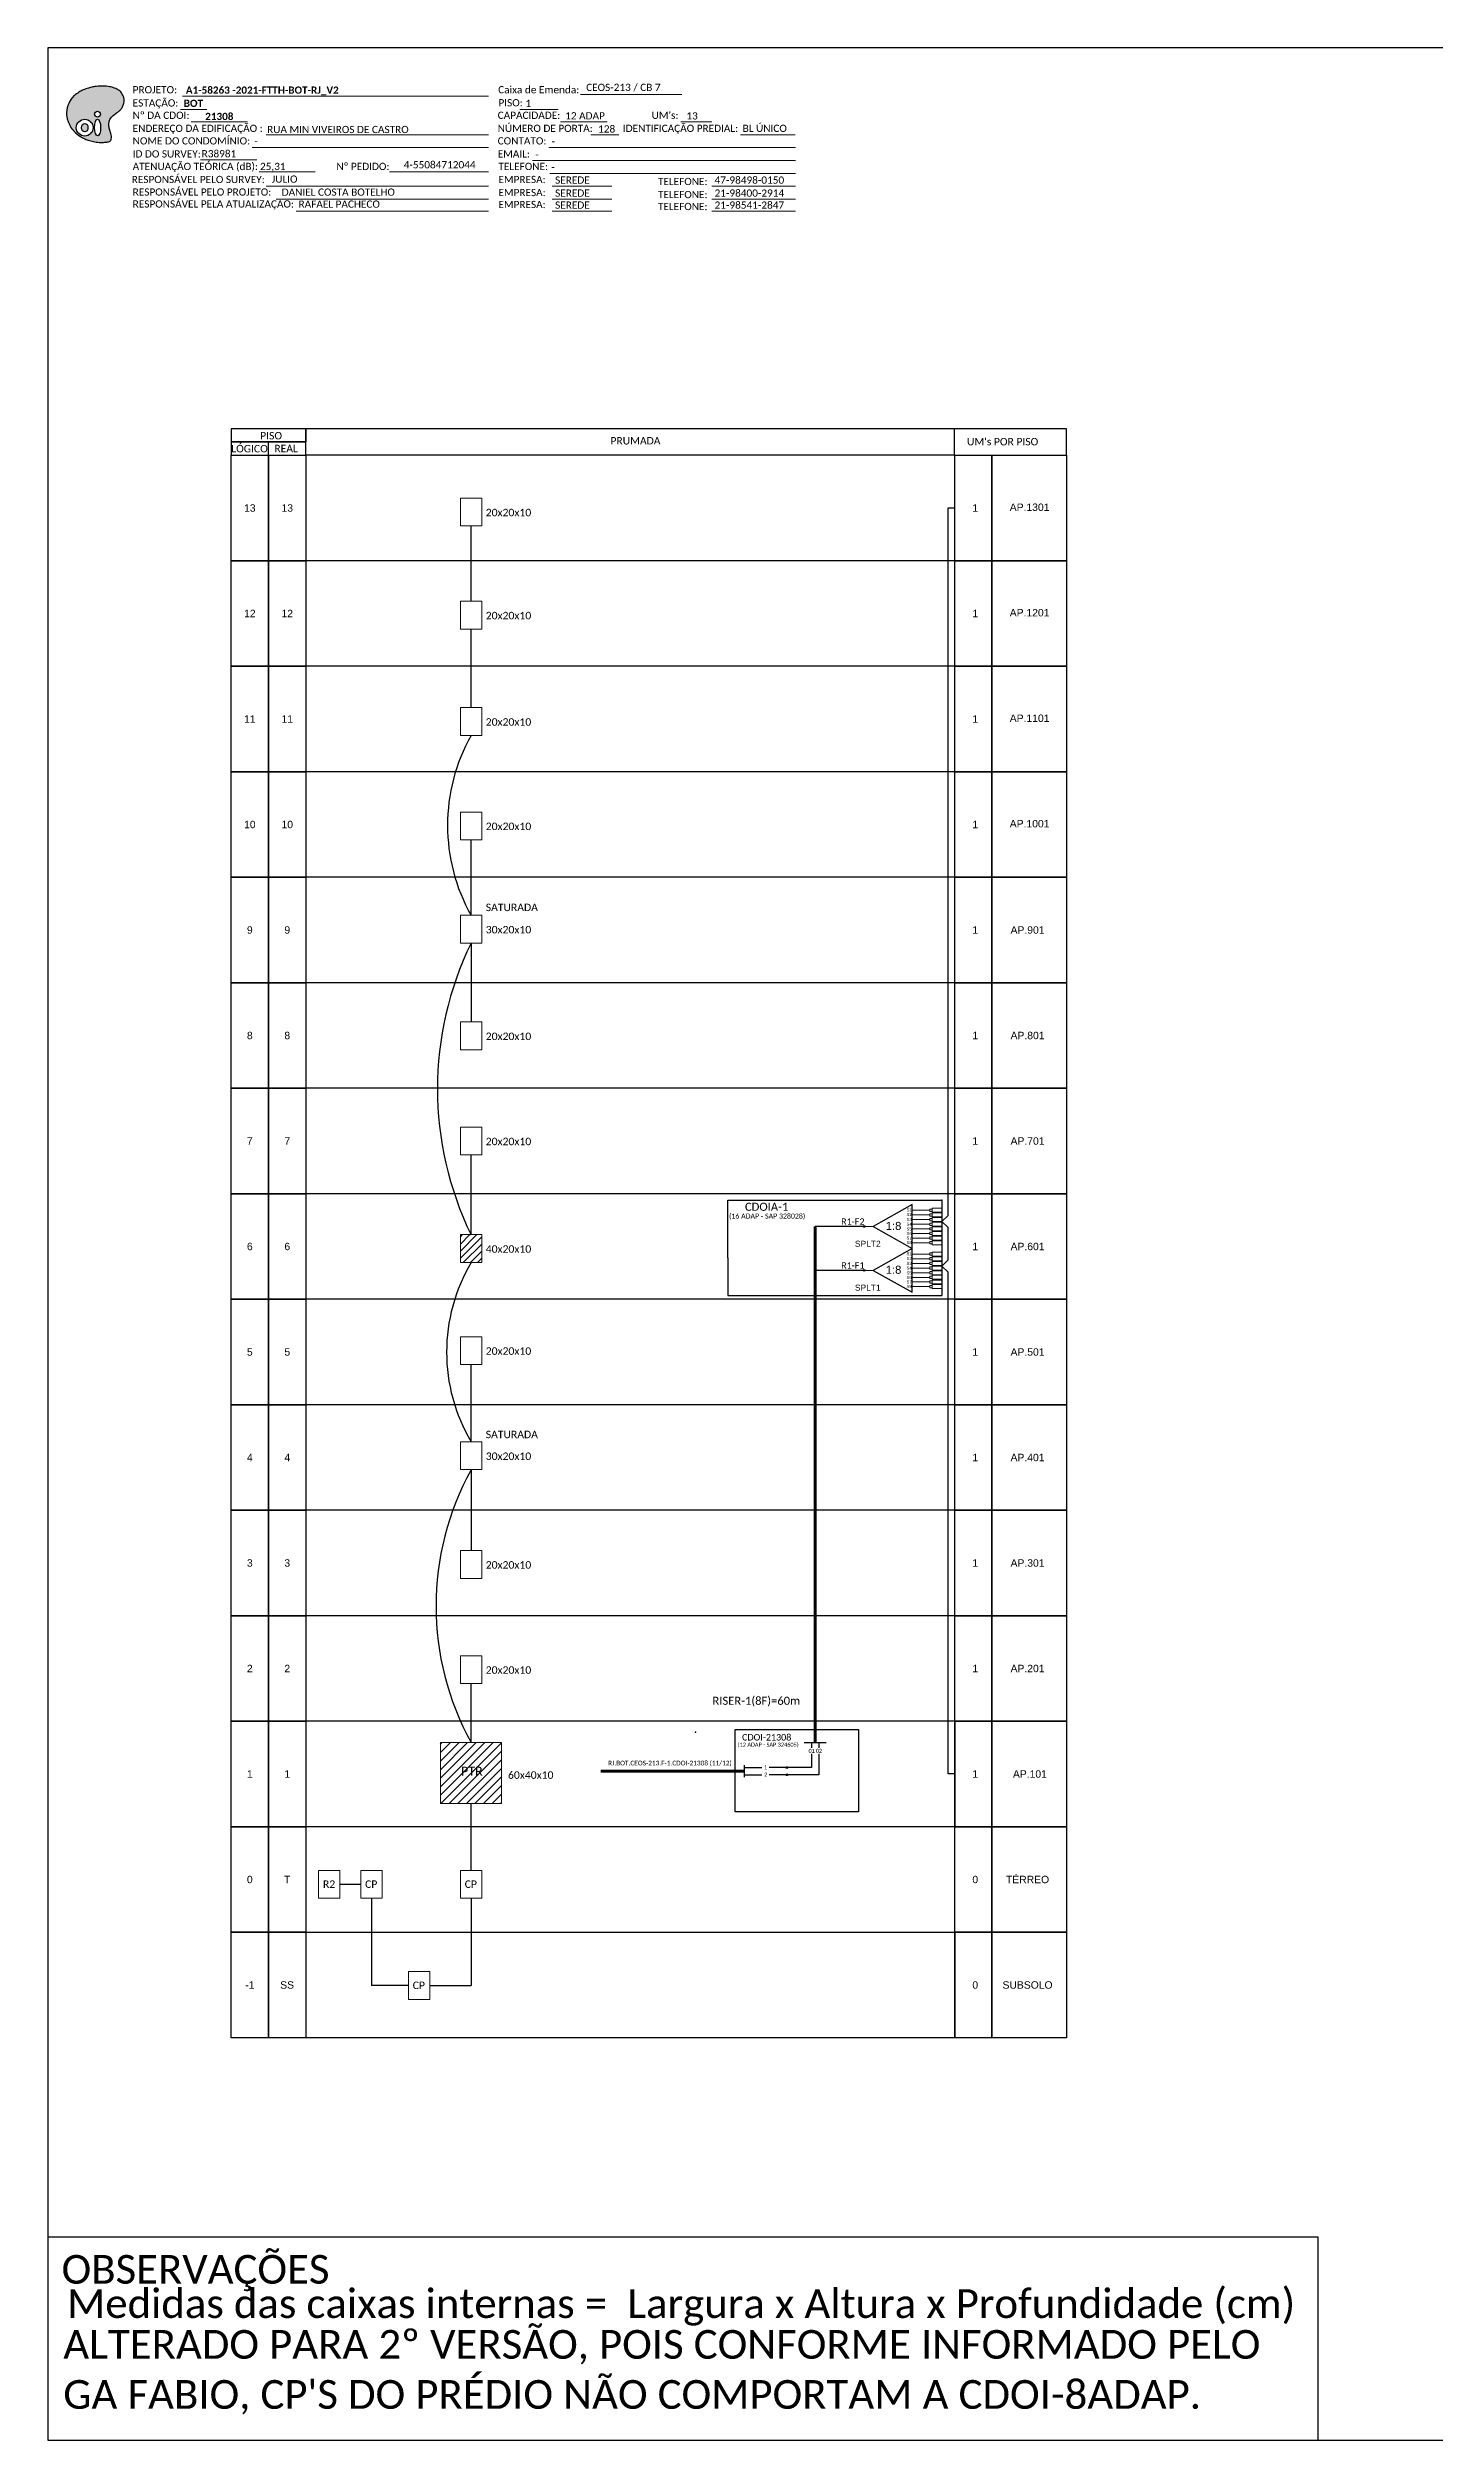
# Model space of a CAD drawing. Header units: inches. Extents: x 26135 to 26973, y 293564 to 294158.
# Drawn here: x 26135 to 26479, y 293564 to 294158 of the extents above; entities that cross this region are included whole.
import ezdxf
from ezdxf.enums import TextEntityAlignment as Align

# ---------------------------------------------------------------- set-up
doc = ezdxf.new("R2010")
doc.units = ezdxf.units.IN
doc.header["$MEASUREMENT"] = 0
doc.styles.add('ARIAL', font='arial.ttf')
doc.styles.add('MtXpl_Calibri', font='calibri.ttf')
doc.styles.add('WMF-Calibri0', font='calibri.ttf')
doc.styles.add('WMF-Calibri1', font='calibrib.ttf')

# ---------------------------------------------------------------- blocks, each defined once
blk = doc.blocks.new('OI')
h = blk.add_hatch(color=40)
edge = h.paths.add_edge_path()
edge.add_spline(control_points=[(4.35, -0.67), (3.92, -0.99), (3.26, -1.5), (2.81, -2.59), (2.9, -3.5), (3.06, -4.27), (3.31, -4.85), (3.37, -5.39), (3.4, -5.88), (3.2, -6.4), (2.54, -6.61), (1.65, -6.63), (0.55, -6.67), (-0.56, -6.42), (-1.61, -6.14), (-2.77, -5.61), (-3.92, -4.77), (-4.89, -3.7), (-5.34, -2.65), (-5.6, -1.94), (-5.85, -0.96), (-5.71, 0.47), (-5.1, 2.02), (-4.14, 3.02), (-3.3, 3.61), (-2.37, 4.16), (-1.36, 4.44), (-0.56, 4.7), (0.79, 4.85), (2.24, 4.97), (3.79, 4.57), (4.67, 4.21), (5.44, 3.65), (5.76, 2.99), (6.03, 2.21), (6.01, 1.46), (5.72, 0.64), (5.31, 0.08), (4.88, -0.38), (4.51, -0.55), (4.35, -0.67)], knot_values=[0, 0, 0, 0, 1.60434, 2.417191, 3.427595, 4.282808, 4.776746, 5.304182, 5.888771, 6.258406, 6.858137, 7.79129, 8.986195, 10.124242, 11.187857, 12.242908, 13.953784, 15.414161, 16.515391, 17.349188, 17.675853, 19.552021, 21.515531, 22.568638, 23.63245, 24.621084, 25.782718, 26.745347, 27.142653, 29.870543, 31.004649, 31.921532, 32.709589, 33.801391, 34.042471, 35.192333, 35.971461, 36.628871, 37.254359, 37.836911, 37.836911, 37.836911, 37.836911], degree=3, periodic=0)
h.paths.add_polyline_path([(1.13, -0.87, -1), (-0.04, -0.87, -1)], flags=16)
edge = h.paths.add_edge_path(flags=16)
edge.add_ellipse((0.56, -3.59), major_axis=(-0.02, 1.71), ratio=0.361305, start_angle=0, end_angle=360)
h.paths.add_polyline_path([(-0.36, -3.62, -1), (-3.8, -3.62, -1)], flags=16)
edge = h.paths.add_edge_path(flags=0)
edge.add_ellipse((-2.08, -3.62), major_axis=(0, 0.885), ratio=0.758294, start_angle=0, end_angle=360)
at = {"color": 40}
for centre, radius in [((-2.08, -3.62), 1.72), ((0.54, -0.87), 0.587)]:
    blk.add_circle(centre, radius, dxfattribs=at)
blk.add_ellipse((-2.08, -3.62), major_axis=(0, 0.885), ratio=0.758294, start_param=-3.141592653589791, end_param=3.141592653589791, dxfattribs=at)
blk.add_ellipse((0.56, -3.59), major_axis=(-0.02, 1.71), ratio=0.361305, dxfattribs=at)
at = {"color": 40, "start_tangent": (-0.800898, -0.598801), "end_tangent": (-0.800898, -0.598801)}
blk.add_spline([(4.35, -0.67), (3.2, -1.78), (2.9, -2.54), (2.92, -3.55), (3.12, -4.38), (3.28, -4.85), (3.37, -5.37), (3.35, -5.95), (3.2, -6.29), (2.66, -6.55), (1.73, -6.63), (0.54, -6.62), (-0.58, -6.41), (-1.6, -6.11), (-2.56, -5.67), (-3.95, -4.67), (-4.89, -3.56), (-5.37, -2.56), (-5.64, -1.78), (-5.72, -1.46), (-5.63, 0.42), (-4.84, 2.22), (-4.13, 2.99), (-3.27, 3.62), (-2.4, 4.09), (-1.3, 4.47), (-0.37, 4.72), (0.02, 4.77), (2.75, 4.8), (3.85, 4.53), (4.69, 4.16), (5.31, 3.68), (5.85, 2.73), (5.93, 2.5), (5.94, 1.35), (5.67, 0.62), (5.29, 0.08), (4.84, -0.36), (4.35, -0.67)], degree=3, dxfattribs=at)
blk = doc.blocks.new('A$C415C251F')
at = {"color": 3}
blk.add_point((0, 0), dxfattribs=at)
blk = doc.blocks.new('LEG_CDOIA8_C-SPLT_ESQ')
at = {"color": 3, "extrusion": (0, 0, -1), "xscale": -1, "zscale": -1}
blk.add_blockref('A$C415C251F', (0, 0), dxfattribs=at)
at = {"color": 1, "style": 'WMF-Calibri0', "flags": 4}
blk.add_attdef('MODELO', text='', height=1.5, dxfattribs=at).set_placement((22.54, -4.54), align=Align.CENTER)
blk.add_attdef('CDO', (21.44, -2.61), '', height=2, dxfattribs=at)
at = {"style": 'ARIAL', "flags": 4}
blk.add_attdef('SPLITAGEM', text='', height=1.5, dxfattribs=at).set_placement((18.61, -12.59), align=Align.CENTER)
blk = doc.blocks.new('SPLT_1-8_SC-APC')
at = {"color": 1}
blk.add_lwpolyline([(-7.37, -2.1), (-17.04, -7.55), (-7.37, -13), (-7.37, -2.1)], dxfattribs=at)
at = {"color": 3, "lineweight": 0}
for points in [[(-2.99, -3.51), (-7.37, -3.51)], [(-7.37, -4.66), (-2.99, -4.66)], [(-7.37, -5.82), (-2.99, -5.82)], [(-2.41, -3.02), (-2.41, -4)], [(-2.41, -3.02), (0, -3.02)], [(-2.41, -4), (0, -4)], [(-2.41, -4.17), (-2.41, -5.16)], [(-2.41, -4.17), (0, -4.17)], [(-2.41, -5.16), (0, -5.16)], [(-2.41, -5.32), (-2.41, -6.31)], [(-2.41, -5.32), (0, -5.32)], [(-7.37, -6.97), (-2.99, -6.97)], [(-7.37, -8.12), (-2.99, -8.12)], [(-7.37, -9.28), (-2.99, -9.28)], [(-7.37, -10.43), (-2.99, -10.43)], [(-7.37, -11.58), (-2.99, -11.58)], [(-2.41, -6.31), (0, -6.31)], [(-2.41, -6.48), (-2.41, -7.46)], [(-2.41, -6.48), (0, -6.48)], [(-2.41, -7.46), (0, -7.46)], [(-2.41, -7.63), (-2.41, -8.62)], [(-2.41, -7.63), (0, -7.63)], [(-2.41, -8.62), (0, -8.62)], [(-2.41, -8.78), (-2.41, -9.77)], [(-2.41, -8.78), (0, -8.78)], [(-2.41, -9.77), (0, -9.77)], [(-2.41, -9.94), (-2.41, -10.92)], [(-2.41, -9.94), (0, -9.94)], [(-2.41, -10.92), (0, -10.92)], [(-2.41, -11.09), (-2.41, -12.08)], [(-2.41, -11.09), (0, -11.09)], [(-2.41, -12.08), (0, -12.08)]]:
    blk.add_lwpolyline(points, dxfattribs=at)
for points in [[(-2.99, -3.22), (-2.41, -3.22), (-2.41, -3.8), (-2.99, -3.8)], [(-2.99, -4.38), (-2.41, -4.38), (-2.41, -4.95), (-2.99, -4.95)], [(-2.99, -5.53), (-2.41, -5.53), (-2.41, -6.1), (-2.99, -6.1)], [(-2.99, -6.68), (-2.41, -6.68), (-2.41, -7.26), (-2.99, -7.26)], [(-2.99, -7.84), (-2.41, -7.84), (-2.41, -8.41), (-2.99, -8.41)], [(-2.99, -8.99), (-2.41, -8.99), (-2.41, -9.56), (-2.99, -9.56)], [(-2.99, -10.14), (-2.41, -10.14), (-2.41, -10.72), (-2.99, -10.72)], [(-2.99, -11.3), (-2.41, -11.3), (-2.41, -11.87), (-2.99, -11.87)]]:
    blk.add_lwpolyline(points, close=True, dxfattribs=at)
at = {"color": 1, "lineweight": 0}
blk.add_lwpolyline([(-17.04, -7.55), (-19.26, -7.55)], dxfattribs=at)
at = {"color": 1, "style": 'ARIAL'}
for s, height, p in [('S1', 0.75, (-8.74, -3.78)), ('S2', 0.75, (-8.74, -4.97)), ('S3', 0.75, (-8.74, -6.18)), ('1:8', 2, (-13.91, -8.4)), ('S4', 0.75, (-8.74, -7.36)), ('S5', 0.75, (-8.74, -8.57)), ('S6', 0.75, (-8.74, -9.69)), ('S7', 0.75, (-8.74, -10.78)), ('S8', 0.75, (-8.74, -11.9))]:
    blk.add_text(s, height=height, dxfattribs=at).set_placement(p)

msp = doc.modelspace()

# ---------------------------------------------------------------- hatches: boundary and pattern name
h = msp.add_hatch(color=3)
h.dxf.hatch_style = 1
edge = h.paths.add_edge_path()
edge.add_arc((26337.41, 293865.33), 0.205, 0, 360)
h = msp.add_hatch()
h.set_pattern_fill('ANSI31', color=1, scale=10)
h.set_pattern_definition([(45, (14049.6099, 292080.3023), (-0.88388348, 0.88388348), [])])
h.paths.add_polyline_path([(26242.43, 293863.3), (26237.13, 293863.3), (26237.13, 293856.4), (26242.43, 293856.4)])
h = msp.add_hatch(color=3)
h.dxf.hatch_style = 1
edge = h.paths.add_edge_path()
edge.add_arc((26337.41, 293854.43), 0.205, 0, 360)
h = msp.add_hatch()
h.set_pattern_fill('ANSI31', color=1, scale=12, style=0)
h.set_pattern_definition([(45, (25498.6088, 293259.9029), (-1.0606602, 1.0606602), [])])
h.paths.add_polyline_path([(26247.37, 293737.17), (26232.2, 293737.17), (26232.2, 293722.03), (26247.37, 293722.03)])
h.paths.add_polyline_path([(26236.92, 293728.11), (26243.43, 293728.11), (26243.43, 293732.06), (26236.92, 293732.06)], flags=9)
h = msp.add_hatch(color=3)
h.dxf.hatch_style = 1
edge = h.paths.add_edge_path()
edge.add_arc((26318.18, 293730.99), 0.205, 0, 360)
h = msp.add_hatch(color=3)
h.dxf.hatch_style = 1
edge = h.paths.add_edge_path()
edge.add_arc((26318.18, 293729.18), 0.205, 0, 360)

# ---------------------------------------------------------------- linework, layer by layer
for p, q in [((26387.66, 294063.41), (26198.72, 294063.41)), ((26198.72, 294063.41), (26198.72, 294063.41)), ((26198.72, 294063.41), (26198.72, 294060.12)), ((26387.66, 294056.83), (26387.66, 294063.41))]:
    msp.add_line(p, q)
at = {"color": 0}
for p, q in [((26359.89, 294056.83), (26198.72, 294056.83)), ((26359.89, 294030.63), (26198.72, 294030.63)), ((26359.89, 294004.44), (26198.72, 294004.44)), ((26359.89, 293978.24), (26198.72, 293978.24)), ((26359.89, 293952.05), (26198.72, 293952.05)), ((26359.89, 293925.85), (26198.72, 293925.85)), ((26359.89, 293899.66), (26198.72, 293899.66)), ((26359.89, 293873.46), (26198.72, 293873.46)), ((26359.89, 293847.27), (26198.72, 293847.27)), ((26359.89, 293821.07), (26198.72, 293821.07)), ((26359.89, 293794.88), (26198.72, 293794.88)), ((26359.89, 293768.68), (26198.72, 293768.68)), ((26359.89, 293742.49), (26198.72, 293742.49)), ((26359.89, 293742.49), (26359.89, 293716.29)), ((26359.89, 293716.29), (26198.72, 293716.29)), ((26198.72, 293690.1), (26359.89, 293690.1)), ((26359.89, 293690.1), (26359.89, 293663.9)), ((26359.89, 293663.9), (26198.72, 293663.9))]:
    msp.add_line(p, q, dxfattribs=at)
at = {"color": 1}
for p, q in [((26303.54, 293871.83), (26356.67, 293871.83)), ((26303.54, 293857.51), (26303.54, 293871.83)), ((26356.67, 293871.83), (26356.67, 293848.23))]:
    msp.add_line(p, q, dxfattribs=at)
at = {"color": 5}
msp.add_line((26322.54, 293737.22), (26327.95, 293737.22), dxfattribs=at)
for points in [[(26134.68, 293563.98), (26973.25, 293563.98), (26973.25, 294157.98), (26134.68, 294157.98), (26134.68, 293563.98)], [(26189.47, 294056.83), (26189.47, 294060.12)], [(26359.87, 294056.83), (26359.87, 294063.41)], [(26134.68, 293614.47), (26450.03, 293614.47)]]:
    msp.add_lwpolyline(points)
at = {"color": 7, "lineweight": 0}
for points in [[(26168.15, 294145.94), (26244.13, 294145.94)], [(26266.97, 294146.43), (26292.1, 294146.43)], [(26167.64, 294142.66), (26174.19, 294142.66)], [(26170.3, 294139.59), (26184.24, 294139.59)], [(26251.92, 294142.7), (26261.41, 294142.7)], [(26261.97, 294139.59), (26273.59, 294139.59)], [(26291.91, 294139.59), (26299.58, 294139.59)], [(26185.46, 294133.24), (26244.13, 294133.24)], [(26188.87, 294136.35), (26244.13, 294136.35)], [(26259.09, 294133.24), (26320.32, 294133.24)], [(26269.56, 294136.35), (26276.5, 294136.35)], [(26306.73, 294136.35), (26320.29, 294136.35)], [(26172.62, 294130.18), (26186.56, 294130.18)], [(26187.16, 294127.21), (26201.1, 294127.21)], [(26219.49, 294127.22), (26243.98, 294127.22)], [(26219.99, 294127.22), (26244.14, 294127.22)], [(26255.05, 294130), (26320.32, 294130)], [(26259.33, 294126.77), (26320.32, 294126.77)], [(26188.87, 294123.65), (26244.13, 294123.65)], [(26191.36, 294120.42), (26244.13, 294120.42)], [(26259.94, 294123.65), (26274.74, 294123.65)], [(26259.94, 294120.42), (26274.74, 294120.42)], [(26299.55, 294123.65), (26320.32, 294123.65)], [(26299.55, 294120.42), (26320.32, 294120.42)], [(26196.32, 294117.45), (26244.13, 294117.45)], [(26259.94, 294117.45), (26274.74, 294117.45)], [(26299.55, 294117.45), (26320.32, 294117.45)]]:
    msp.add_lwpolyline(points, dxfattribs=at)
for points in [[(26180.21, 294060.12), (26198.72, 294060.12), (26198.72, 294063.41), (26180.21, 294063.41)], [(26180.21, 294056.83), (26198.72, 294056.83), (26198.72, 294060.12), (26180.21, 294060.12)]]:
    msp.add_lwpolyline(points, close=True)
at = {"color": 0}
for points in [[(26180.21, 294056.83), (26189.47, 294056.83), (26189.47, 294030.63), (26180.21, 294030.63)], [(26189.47, 294056.83), (26198.72, 294056.83), (26198.72, 294030.63), (26189.47, 294030.63)], [(26359.89, 294056.83), (26369.15, 294056.83), (26369.15, 294030.63), (26359.89, 294030.63)], [(26369.15, 294056.83), (26387.66, 294056.83), (26387.66, 294030.63), (26369.15, 294030.63)], [(26180.21, 294030.63), (26189.47, 294030.63), (26189.47, 294004.44), (26180.21, 294004.44)], [(26189.47, 294030.63), (26198.72, 294030.63), (26198.72, 294004.44), (26189.47, 294004.44)], [(26359.89, 294030.63), (26369.15, 294030.63), (26369.15, 294004.44), (26359.89, 294004.44)], [(26369.15, 294030.63), (26387.66, 294030.63), (26387.66, 294004.44), (26369.15, 294004.44)], [(26180.21, 294004.44), (26189.47, 294004.44), (26189.47, 293978.24), (26180.21, 293978.24)], [(26189.47, 294004.44), (26198.72, 294004.44), (26198.72, 293978.24), (26189.47, 293978.24)], [(26359.89, 294004.44), (26369.15, 294004.44), (26369.15, 293978.24), (26359.89, 293978.24)], [(26369.15, 294004.44), (26387.66, 294004.44), (26387.66, 293978.24), (26369.15, 293978.24)], [(26180.21, 293978.24), (26189.47, 293978.24), (26189.47, 293952.05), (26180.21, 293952.05)], [(26189.47, 293978.24), (26198.72, 293978.24), (26198.72, 293952.05), (26189.47, 293952.05)], [(26359.89, 293978.24), (26369.15, 293978.24), (26369.15, 293952.05), (26359.89, 293952.05)], [(26369.15, 293978.24), (26387.66, 293978.24), (26387.66, 293952.05), (26369.15, 293952.05)], [(26180.21, 293952.05), (26189.47, 293952.05), (26189.47, 293925.85), (26180.21, 293925.85)], [(26189.47, 293952.05), (26198.72, 293952.05), (26198.72, 293925.85), (26189.47, 293925.85)], [(26359.89, 293952.05), (26369.15, 293952.05), (26369.15, 293925.85), (26359.89, 293925.85)], [(26369.15, 293952.05), (26387.66, 293952.05), (26387.66, 293925.85), (26369.15, 293925.85)], [(26180.21, 293925.85), (26189.47, 293925.85), (26189.47, 293899.66), (26180.21, 293899.66)], [(26189.47, 293925.85), (26198.72, 293925.85), (26198.72, 293899.66), (26189.47, 293899.66)], [(26359.89, 293925.85), (26369.15, 293925.85), (26369.15, 293899.66), (26359.89, 293899.66)], [(26369.15, 293925.85), (26387.66, 293925.85), (26387.66, 293899.66), (26369.15, 293899.66)], [(26180.21, 293899.66), (26189.47, 293899.66), (26189.47, 293873.46), (26180.21, 293873.46)], [(26189.47, 293899.66), (26198.72, 293899.66), (26198.72, 293873.46), (26189.47, 293873.46)], [(26359.89, 293899.66), (26369.15, 293899.66), (26369.15, 293873.46), (26359.89, 293873.46)], [(26369.15, 293899.66), (26387.66, 293899.66), (26387.66, 293873.46), (26369.15, 293873.46)], [(26180.21, 293873.46), (26189.47, 293873.46), (26189.47, 293847.27), (26180.21, 293847.27)], [(26189.47, 293873.46), (26198.72, 293873.46), (26198.72, 293847.27), (26189.47, 293847.27)], [(26359.89, 293873.46), (26369.15, 293873.46), (26369.15, 293847.27), (26359.89, 293847.27)], [(26369.15, 293873.46), (26387.66, 293873.46), (26387.66, 293847.27), (26369.15, 293847.27)], [(26180.21, 293847.27), (26189.47, 293847.27), (26189.47, 293821.07), (26180.21, 293821.07)], [(26189.47, 293847.27), (26198.72, 293847.27), (26198.72, 293821.07), (26189.47, 293821.07)], [(26359.89, 293847.27), (26369.15, 293847.27), (26369.15, 293821.07), (26359.89, 293821.07)], [(26369.15, 293847.27), (26387.66, 293847.27), (26387.66, 293821.07), (26369.15, 293821.07)], [(26180.21, 293821.07), (26189.47, 293821.07), (26189.47, 293794.88), (26180.21, 293794.88)], [(26189.47, 293821.07), (26198.72, 293821.07), (26198.72, 293794.88), (26189.47, 293794.88)], [(26359.89, 293821.07), (26369.15, 293821.07), (26369.15, 293794.88), (26359.89, 293794.88)], [(26369.15, 293821.07), (26387.66, 293821.07), (26387.66, 293794.88), (26369.15, 293794.88)], [(26180.21, 293794.88), (26189.47, 293794.88), (26189.47, 293768.68), (26180.21, 293768.68)], [(26189.47, 293794.88), (26198.72, 293794.88), (26198.72, 293768.68), (26189.47, 293768.68)], [(26359.89, 293794.88), (26369.15, 293794.88), (26369.15, 293768.68), (26359.89, 293768.68)], [(26369.15, 293794.88), (26387.66, 293794.88), (26387.66, 293768.68), (26369.15, 293768.68)], [(26180.21, 293768.68), (26189.47, 293768.68), (26189.47, 293742.49), (26180.21, 293742.49)], [(26189.47, 293768.68), (26198.72, 293768.68), (26198.72, 293742.49), (26189.47, 293742.49)], [(26359.89, 293768.68), (26369.15, 293768.68), (26369.15, 293742.49), (26359.89, 293742.49)], [(26369.15, 293768.68), (26387.66, 293768.68), (26387.66, 293742.49), (26369.15, 293742.49)], [(26180.21, 293742.49), (26189.47, 293742.49), (26189.47, 293716.29), (26180.21, 293716.29)], [(26189.47, 293742.49), (26198.72, 293742.49), (26198.72, 293716.29), (26189.47, 293716.29)], [(26359.89, 293742.49), (26369.15, 293742.49), (26369.15, 293716.29), (26359.89, 293716.29)], [(26369.15, 293742.49), (26387.66, 293742.49), (26387.66, 293716.29), (26369.15, 293716.29)], [(26180.21, 293716.29), (26189.47, 293716.29), (26189.47, 293690.1), (26180.21, 293690.1)], [(26189.47, 293716.29), (26198.72, 293716.29), (26198.72, 293690.1), (26189.47, 293690.1)], [(26359.89, 293716.29), (26369.15, 293716.29), (26369.15, 293690.1), (26359.89, 293690.1)], [(26369.15, 293716.29), (26387.66, 293716.29), (26387.66, 293690.1), (26369.15, 293690.1)], [(26180.21, 293690.1), (26189.47, 293690.1), (26189.47, 293663.9), (26180.21, 293663.9)], [(26189.47, 293690.1), (26198.72, 293690.1), (26198.72, 293663.9), (26189.47, 293663.9)], [(26359.89, 293690.1), (26369.15, 293690.1), (26369.15, 293663.9), (26359.89, 293663.9)], [(26369.15, 293690.1), (26387.66, 293690.1), (26387.66, 293663.9), (26369.15, 293663.9)]]:
    msp.add_lwpolyline(points, close=True, dxfattribs=at)
at = {"lineweight": 0}
for points in [[(26237.13, 294046.16), (26242.43, 294046.16), (26242.43, 294039.27), (26237.13, 294039.27)], [(26237.13, 294020.56), (26242.43, 294020.56), (26242.43, 294013.67), (26237.13, 294013.67)], [(26237.13, 293994.15), (26242.43, 293994.15), (26242.43, 293987.26), (26237.13, 293987.26)], [(26237.13, 293968.23), (26242.43, 293968.23), (26242.43, 293961.34), (26237.13, 293961.34)], [(26237.13, 293916.11), (26242.43, 293916.11), (26242.43, 293909.21), (26237.13, 293909.21)], [(26237.13, 293889.99), (26242.43, 293889.99), (26242.43, 293883.1), (26237.13, 293883.1)], [(26237.13, 293837.96), (26242.43, 293837.96), (26242.43, 293831.06), (26237.13, 293831.06)], [(26237.13, 293784.85), (26242.43, 293784.85), (26242.43, 293777.96), (26237.13, 293777.96)], [(26237.13, 293758.75), (26242.43, 293758.75), (26242.43, 293751.86), (26237.13, 293751.86)], [(26201.93, 293705.45), (26207.23, 293705.45), (26207.23, 293698.55), (26201.93, 293698.55)], [(26212.39, 293705.45), (26217.69, 293705.45), (26217.69, 293698.55), (26212.39, 293698.55)], [(26237.13, 293705.45), (26242.43, 293705.45), (26242.43, 293698.55), (26237.13, 293698.55)], [(26224.22, 293680.32), (26229.52, 293680.32), (26229.52, 293673.43), (26224.22, 293673.43)]]:
    msp.add_lwpolyline(points, close=True, dxfattribs=at)
at = {"color": 3}
for points in [[(26358.24, 293944.56), (26358.24, 294043.73), (26359.89, 294043.73)], [(26239.78, 294020.56), (26239.78, 294039.27)], [(26239.78, 293994.15), (26239.78, 294013.67)], [(26239.78, 293942.59), (26239.78, 293961.34)], [(26358.24, 293868.07), (26358.24, 293944.56)], [(26239.78, 293935.69), (26239.78, 293916.11)], [(26239.78, 293863.3), (26239.78, 293883.1)], [(26358.24, 293862.75), (26358.24, 293865.05), (26356.67, 293866.56), (26358.24, 293868.07), (26358.24, 293870.95)], [(26358.24, 293857.01), (26358.24, 293865.05)], [(26358.24, 293850.86), (26358.24, 293853.99), (26356.67, 293855.5), (26358.24, 293857.01), (26358.24, 293859.89)], [(26358.24, 293812.42), (26358.24, 293853.99)], [(26239.78, 293811.84), (26239.78, 293831.06)], [(26359.89, 293729.39), (26358.24, 293729.39), (26358.24, 293812.42)], [(26239.78, 293804.95), (26239.78, 293784.85)], [(26239.78, 293737.2), (26239.78, 293751.86)], [(26307.71, 293730.99), (26311.96, 293730.99), (26311.96, 293730.99)], [(26317.97, 293730.99), (26313.82, 293730.99)], [(26239.78, 293705.45), (26239.78, 293722.03)], [(26207.23, 293702), (26212.39, 293702)], [(26215.04, 293698.55), (26215.04, 293676.87)], [(26239.78, 293698.55), (26239.78, 293676.87)], [(26224.22, 293676.87), (26215.04, 293676.87)], [(26229.52, 293676.87), (26239.78, 293676.87)]]:
    msp.add_lwpolyline(points, dxfattribs=at)
at = {"color": 6, "lineweight": 0}
for points in [[(26237.13, 293942.59), (26242.43, 293942.59), (26242.43, 293935.69), (26237.13, 293935.69)], [(26237.13, 293811.84), (26242.43, 293811.84), (26242.43, 293804.95), (26237.13, 293804.95)]]:
    msp.add_lwpolyline(points, close=True, dxfattribs=at)
at = {"color": 5, "const_width": 0.8}
msp.add_lwpolyline([(26325.25, 293865.33), (26325.25, 293737.22)], dxfattribs=at)
at = {"color": 5}
for points in [[(26337.2, 293865.33), (26325.25, 293865.33)], [(26337.2, 293854.43), (26325.25, 293854.43)], [(26326.15, 293734.35), (26326.15, 293729.18), (26318.18, 293729.18)], [(26324.34, 293734.35), (26324.34, 293730.99), (26318.18, 293730.99)], [(26324.34, 293737.22), (26324.34, 293735.89)], [(26326.15, 293737.22), (26326.15, 293735.89)]]:
    msp.add_lwpolyline(points, dxfattribs=at)
at = {"color": 1, "lineweight": 0}
for points in [[(26237.13, 293863.3), (26242.43, 293863.3), (26242.43, 293856.4), (26237.13, 293856.4)], [(26232.2, 293737.2), (26247.37, 293737.2), (26247.37, 293722.03), (26232.2, 293722.03)]]:
    msp.add_lwpolyline(points, close=True, dxfattribs=at)
at = {"color": 1}
for points in [[(26303.54, 293857.51), (26303.54, 293848.23)], [(26303.54, 293848.23), (26356.67, 293848.23)], [(26307.71, 293728.61), (26307.71, 293731.56)]]:
    msp.add_lwpolyline(points, dxfattribs=at)
msp.add_lwpolyline([(26305.33, 293740.43), (26336.01, 293740.43), (26336.01, 293719.96), (26305.33, 293719.96)], close=True, dxfattribs=at)
at = {"color": 1, "const_width": 0.8}
msp.add_lwpolyline([(26307.71, 293730.08), (26272.01, 293730.08), (26272.01, 293730.08), (26272.01, 293730.08)], dxfattribs=at)
at = {"color": 2}
for points in [[(26307.71, 293729.18), (26311.96, 293729.18), (26311.96, 293729.18)], [(26317.97, 293729.18), (26313.82, 293729.18)]]:
    msp.add_lwpolyline(points, dxfattribs=at)
at = {"linetype": 'Continuous'}
msp.add_lwpolyline([(26450.03, 293614.47), (26450.03, 293563.98)], dxfattribs=at)
at = {"color": 3}
for centre in [(26337.41, 293865.33), (26337.41, 293854.43), (26318.18, 293730.99), (26318.18, 293729.18)]:
    msp.add_circle(centre, 0.205, dxfattribs=at)
for centre, radius, start, end in [((26279.61, 293964.92), 45.67, 150.71761, 209.28239), ((26314.12, 293899.49), 82.68, 154.03714, 205.96286), ((26277.59, 293834.12), 43.88, 149.49098, 210.50902), ((26301.35, 293771.07), 70.27, 151.17872, 208.82128)]:
    msp.add_arc(centre, radius, start, end, dxfattribs=at)

# ---------------------------------------------------------------- block references
at = {"color": 7, "xscale": 1.213923925163967, "yscale": 1.213923925163967, "zscale": 1.213923925163967, "rotation": 0.1532896023949059}
msp.add_blockref('OI', (26146.35, 294142.56), dxfattribs=at)
at = {"color": 3}
for name, p in [('SPLT_1-8_SC-APC', (26356.67, 293872.87)), ('A$C415C251F', (26356.67, 293871.83)), ('SPLT_1-8_SC-APC', (26356.67, 293861.98))]:
    msp.add_blockref(name, p, dxfattribs=at)
ref = msp.add_blockref('LEG_CDOIA8_C-SPLT_ESQ', (26295.53, 293739.79), dxfattribs=dict(at, xscale=0.8000000000001819, yscale=0.8000000000001819, zscale=0.8000000000001819))
ref.add_attrib('CDO', 'CDOI-21308', (26307.09, 293737.7), dxfattribs={"color": 1, "height": 1.6, "style": 'WMF-Calibri0'})
ref.add_attrib('MODELO', '(12 ADAP - SAP 324605)', dxfattribs={"color": 1, "height": 1, "style": 'WMF-Calibri0'}).set_placement((26313.57, 293736.16), align=Align.CENTER)

# ---------------------------------------------------------------- texts
at = {"color": 7, "linetype": 'Continuous'}
for s, height, style, p in [('CEOS-213 / CB 7', 1.7927, 'WMF-Calibri0', (26268.36, 294147.27)), ('BOT', 1.793, 'WMF-Calibri1', (26168.43, 294143.31)), ('A1-58263 -2021-FTTH-BOT-RJ_V2', 1.7927, 'WMF-Calibri1', (26168.95, 294146.59)), ('1', 1.79, 'WMF-Calibri0', (26253.27, 294143.3)), ('RUA MIN VIVEIROS DE CASTRO ', 1.7927, 'WMF-Calibri0', (26189.14, 294136.81)), ('12 ADAP', 1.793, 'WMF-Calibri0', (26263.15, 294140.21)), ('128', 1.793, 'WMF-Calibri0', (26271.33, 294136.95)), ('13', 1.793, 'WMF-Calibri0', (26293.26, 294140.19)), ('R38981', 1.793, 'WMF-Calibri0', (26172.88, 294130.79)), ('-', 1.79, 'WMF-Calibri0', (26255.75, 294130.6)), ('-', 1.79, 'WMF-Calibri0', (26259.78, 294133.87)), ('JULIO ', 1.793, 'WMF-Calibri0', (26190.27, 294124.49)), ('-', 1.79, 'WMF-Calibri0', (26259.7, 294127.48)), ('SEREDE', 1.793, 'WMF-Calibri0', (26260.65, 294124.25)), ('47-98498-0150', 1.7927, 'WMF-Calibri0', (26300.25, 294124.25)), ('DANIEL COSTA BOTELHO', 1.7927, 'WMF-Calibri0', (26192.76, 294121.26)), ('RAFAEL PACHECO', 1.7927, 'WMF-Calibri0', (26196.94, 294118.28)), ('SEREDE', 1.793, 'WMF-Calibri0', (26260.65, 294121.02)), ('SEREDE', 1.793, 'WMF-Calibri0', (26260.65, 294118.04)), ('21-98400-2914', 1.7927, 'WMF-Calibri0', (26300.25, 294121.02)), ('21-98541-2847', 1.7927, 'WMF-Calibri0', (26300.25, 294118.04))]:
    msp.add_text(s, height=height, dxfattribs=dict(at, style=style)).set_placement(p)
at = {"color": 7, "lineweight": 0, "style": 'WMF-Calibri0'}
for s, height, p in [('PROJETO:', 1.793, (26155.75, 294146.69)), ('ESTAÇÃO:', 1.793, (26155.75, 294143.41)), ('Caixa de Emenda:', 1.7927, (26246.51, 294146.69)), ('PISO:', 1.793, (26246.58, 294143.45)), ('ENDEREÇO DA EDIFICAÇÃO :', 1.7927, (26155.75, 294137.1)), ('Nº DA CDOI:', 1.7927, (26155.75, 294140.34)), ('CAPACIDADE:', 1.7927, (26246.4, 294140.34)), ('NÚMERO DE PORTA:', 1.7927, (26246.4, 294137.1)), ('IDENTIFICAÇÃO PREDIAL:', 1.7927, (26277.48, 294137.1)), ("UM's:", 1.793, (26284.64, 294140.34)), ('BL ÚNICO', 1.793, (26307.23, 294137.1)), ('NOME DO CONDOMÍNIO:', 1.7927, (26155.75, 294133.99)), ('ID DO SURVEY:', 1.7927, (26155.75, 294130.75)), ('-', 1.79, (26185.97, 294133.99)), ('CONTATO:', 1.793, (26246.4, 294133.99)), ('EMAIL:', 1.793, (26246.4, 294130.75)), ('RESPONSÁVEL PELO SURVEY:', 1.7927, (26155.51, 294124.4)), ('ATENUAÇÃO TEÓRICA (dB):', 1.7927, (26155.75, 294127.64)), ('25,31 ', 1.793, (26187.37, 294127.64)), ('Nº PEDIDO:', 1.793, (26206.34, 294127.65)), ('TELEFONE:', 1.793, (26246.58, 294127.64)), ('EMPRESA:', 1.793, (26246.58, 294124.4)), ('TELEFONE:', 1.793, (26286.19, 294123.9)), ('RESPONSÁVEL PELO PROJETO:', 1.7927, (26155.75, 294121.29)), ('RESPONSÁVEL PELA ATUALIZAÇÃO:', 1.7927, (26155.75, 294118.32)), ('EMPRESA:', 1.793, (26246.58, 294121.16)), ('EMPRESA:', 1.793, (26246.58, 294118.19)), ('TELEFONE:', 1.793, (26286.19, 294120.66)), ('TELEFONE:', 1.793, (26286.19, 294117.69))]:
    msp.add_text(s, height=height, dxfattribs=at).set_placement(p)
at = {"color": 7, "linetype": 'Continuous', "style": 'WMF-Calibri1'}
msp.add_text('21308', height=1.793, dxfattribs=at).set_placement((26177.27, 294140.05), align=Align.CENTER)
at = {"color": 7, "style": 'WMF-Calibri0'}
for s, height, p in [('4-55084712044', 1.7927, (26223.06, 294128.06)), ('PTR', 2.224, (26237.3, 293728.99))]:
    msp.add_text(s, height=height, dxfattribs=at).set_placement(p)
for s, height, style, p in [('  LÓGICO', 1.84, 'WMF-Calibri0', (26178.94, 294057.54)), ('     PISO', 1.84, 'WMF-Calibri0', (26184.18, 294060.76)), ('PRUMADA', 1.84, 'WMF-Calibri0', (26274.4, 294059.5)), ("UM's POR PISO", 1.84, 'WMF-Calibri0', (26362.94, 294059.28)), ('    REAL', 1.84, 'WMF-Calibri0', (26188.35, 294057.58)), ('OBSERVAÇÕES', 7.1308, 'WMF-Calibri0', (26138.1, 293602.82)), ('ALTERADO PARA 2º VERSÃO, POIS CONFORME INFORMADO PELO', 7.1308, 'MtXpl_Calibri', (26138.51, 293584.19)), ("GA FABIO, CP'S DO PRÉDIO NÃO COMPORTAM A CDOI-8ADAP.", 7.1308, 'MtXpl_Calibri', (26138.51, 293571.76))]:
    msp.add_text(s, height=height, dxfattribs=dict(style=style)).set_placement(p)
at = {"color": 0, "style": 'ARIAL'}
for s, p in [('13', (26184.84, 294043.73)), ('13', (26194.14, 294043.73)), ('1', (26364.99, 294043.73)), ('AP.1301', (26378.49, 294043.92)), ('12', (26184.84, 294017.53)), ('12', (26194.14, 294017.53)), ('1', (26364.99, 294017.53)), ('AP.1201', (26378.49, 294017.73)), ('11', (26184.84, 293991.34)), ('11', (26194.14, 293991.34)), ('1', (26364.99, 293991.34)), ('AP.1101', (26378.49, 293991.53)), ('10', (26184.84, 293965.14)), ('10', (26194.14, 293965.14)), ('1', (26364.99, 293965.14)), ('AP.1001', (26378.49, 293965.34)), ('9', (26184.84, 293938.95)), ('9', (26194.14, 293938.95)), ('1', (26364.99, 293938.95)), ('AP.901', (26377.98, 293938.95)), ('8', (26184.84, 293912.75)), ('8', (26194.14, 293912.75)), ('1', (26364.99, 293912.75)), ('AP.801', (26377.98, 293912.75)), ('7', (26184.84, 293886.56)), ('7', (26194.14, 293886.56)), ('1', (26364.99, 293886.56)), ('AP.701', (26377.98, 293886.56)), ('6', (26184.84, 293860.36)), ('6', (26194.14, 293860.36)), ('1', (26364.99, 293860.36)), ('AP.601', (26377.98, 293860.36)), ('5', (26184.84, 293834.17)), ('5', (26194.14, 293834.17)), ('1', (26364.99, 293834.17)), ('AP.501', (26377.98, 293834.17)), ('4', (26184.84, 293807.97)), ('4', (26194.14, 293807.97)), ('1', (26364.99, 293807.97)), ('AP.401', (26377.98, 293807.97)), ('3', (26184.84, 293781.78)), ('3', (26194.14, 293781.78)), ('1', (26364.99, 293781.78)), ('AP.301', (26377.98, 293781.78)), ('2', (26184.84, 293755.58)), ('2', (26194.14, 293755.58)), ('1', (26364.99, 293755.58)), ('AP.201', (26377.98, 293755.58)), ('1', (26184.84, 293729.39)), ('1', (26194.14, 293729.39)), ('1', (26364.99, 293729.39)), ('AP.101', (26378.57, 293729.39)), ('0', (26184.84, 293703.19)), ('T', (26194.1, 293703.19)), ('0', (26364.99, 293703.19)), ('TÉRREO', (26377.98, 293703.19)), ('-1', (26184.84, 293677)), ('SS', (26194.1, 293677)), ('0', (26364.99, 293677)), ('SUBSOLO', (26377.98, 293677))]:
    msp.add_text(s, height=1.84, dxfattribs=at).set_placement(p, align=Align.MIDDLE_CENTER)
at = {"color": 0, "style": 'WMF-Calibri0'}
for s, p in [('20x20x10', (26243.43, 294041.67)), ('20x20x10', (26243.43, 294016.08)), ('20x20x10', (26243.43, 293989.67)), ('20x20x10', (26243.43, 293963.75)), ('20x20x10', (26243.43, 293911.62)), ('20x20x10', (26243.43, 293885.51)), ('40x20x10', (26243.43, 293858.81)), ('20x20x10', (26243.43, 293833.47)), ('20x20x10', (26243.43, 293780.37)), ('20x20x10', (26243.43, 293754.27)), ('60x40x10', (26248.96, 293728.19)), ('R2', (26203.01, 293701.11)), ('CP', (26213.47, 293701.11)), ('CP', (26238.21, 293701.11)), ('CP', (26225.3, 293675.98))]:
    msp.add_text(s, height=1.854, dxfattribs=at).set_placement(p)
at = {"color": 6, "style": 'WMF-Calibri0'}
for s, p in [('SATURADA', (26243.43, 293943.63)), ('30x20x10', (26243.43, 293938.1)), ('SATURADA', (26243.43, 293812.76)), ('30x20x10', (26243.43, 293807.36))]:
    msp.add_text(s, height=1.854, dxfattribs=at).set_placement(p)
at = {"color": 1, "ltscale": 6, "style": 'WMF-Calibri0'}
msp.add_text('CDOIA-1', height=2, dxfattribs=at).set_placement((26307.8, 293869.22))
msp.add_text('(16 ADAP - SAP 328028)', height=1.25, dxfattribs=at).set_placement((26313.31, 293867.29), align=Align.CENTER)
at = {"color": 5, "style": 'WMF-Calibri0'}
for s, height, p in [('R1-F2', 1.6, (26331.7, 293865.75)), ('R1-F1', 1.6, (26331.7, 293854.86)), ('RISER-1(8F)=60m', 2, (26299.73, 293746.57))]:
    msp.add_text(s, height=height, dxfattribs=at).set_placement(p)
at = {"ltscale": 6, "style": 'ARIAL'}
for s, p in [('SPLT2', (26338.31, 293860.28)), ('SPLT1', (26338.31, 293849.39))]:
    msp.add_text(s, height=1.5, dxfattribs=at).set_placement(p, align=Align.CENTER)
at = {"style": 'ARIAL'}
for s, p in [('01', (26324.37, 293735.13)), ('02', (26326.17, 293735.13)), ('2', (26312.98, 293729.22)), ('1', (26312.98, 293731.03))]:
    msp.add_text(s, height=1, dxfattribs=at).set_placement(p, align=Align.MIDDLE_CENTER)
at = {"color": 1, "style": 'MtXpl_Calibri'}
msp.add_text('RJ.BOT.CEOS-213.F-1.CDOI-21308 (11/12)', height=1.1616, dxfattribs=at).set_placement((26273.81, 293731.52))
at = {"insert": (26139.45, 293601.44), "char_height": 7.1308, "width": 658.8434, "attachment_point": 1, "style": 'WMF-Calibri0'}
msp.add_mtext('Medidas das caixas internas =  Largura x Altura x Profundidade (cm)', dxfattribs=at)

doc.saveas('drawing.dxf')
